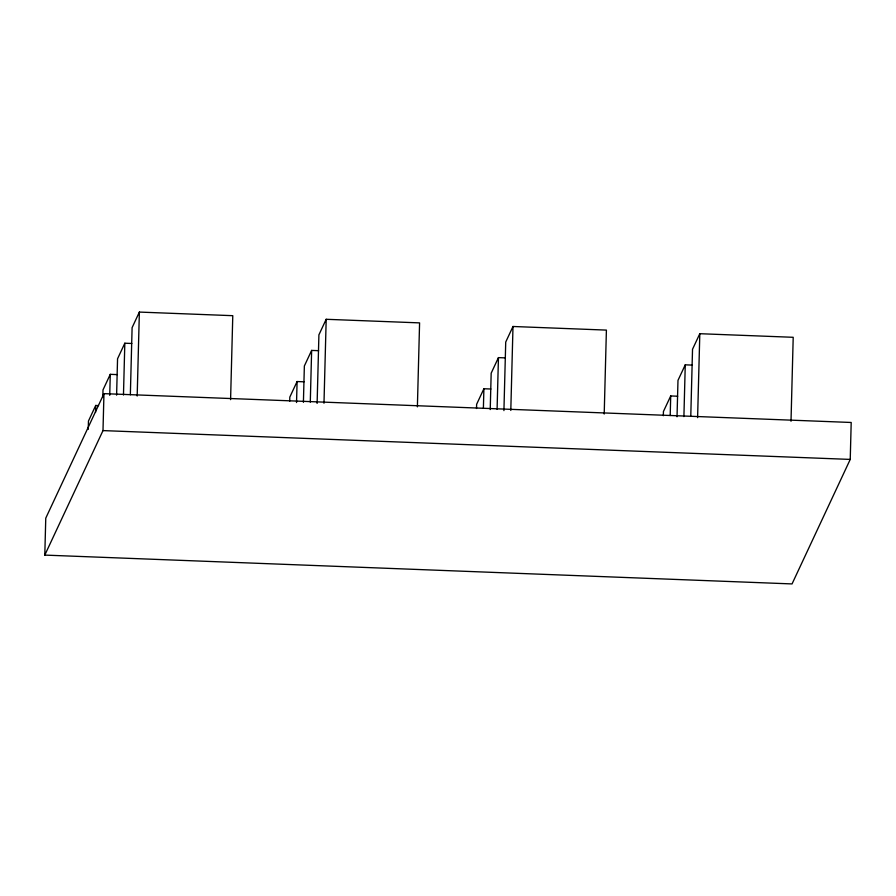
<?xml version="1.0" encoding="UTF-8"?>
<svg xmlns="http://www.w3.org/2000/svg" width="896" height="896" viewBox="0 0 896 896"><rect width="100%" height="100%" fill="white"/><g stroke="black" fill="none" stroke-linecap="round" stroke-linejoin="round"><path stroke-width="1.34" d="M44.8 555.094L45.763 518.157L103.958 393.646L851.2 422.475L850.237 459.413L792.042 583.923L44.8 555.094L102.995 430.595L103.958 393.646M88.234 429.419L88.458 421.019L95.726 405.462L98.515 405.574M95.547 412.462L95.726 405.462M102.816 396.894L103.006 389.894L110.275 374.338L117.253 374.606M109.726 395.326L110.275 374.338M116.603 395.147L117.555 358.77L124.824 343.213L131.802 343.482M123.469 394.979L124.824 343.213M130.346 394.811L132.104 327.645L139.373 312.077L232.781 315.683L230.586 399.638M137.178 396.032L139.373 312.077M289.71 401.296L289.811 397.107L297.091 381.539L304.058 381.808M296.542 402.528L297.091 381.539M303.408 402.36L304.36 365.982L311.64 350.414L318.606 350.683M310.285 402.181L311.64 350.414M317.117 403.413L318.909 334.846L326.189 319.29L419.586 322.885L417.39 406.84M323.982 403.245L326.189 319.29M476.515 408.509L476.627 404.309L483.896 388.741L490.874 389.01M483.392 408.33L483.896 388.741M490.224 409.562L491.176 373.184L498.445 357.616L505.422 357.885M497.09 409.394L498.445 357.616M503.922 410.614L505.725 342.059L512.994 326.491L606.402 330.098L604.206 414.053M510.798 410.446L512.994 326.491M663.331 415.71L663.432 411.51L670.712 395.954L677.678 396.222M670.197 415.542L670.712 395.954M677.029 416.763L677.981 380.386L685.261 364.829L692.227 365.098M683.906 416.595L685.261 364.829M690.771 416.427L692.53 349.261L699.81 333.704L793.206 337.299L791.011 421.254M697.603 417.648L699.81 333.704M102.995 430.595L850.237 459.413"/></g></svg>
